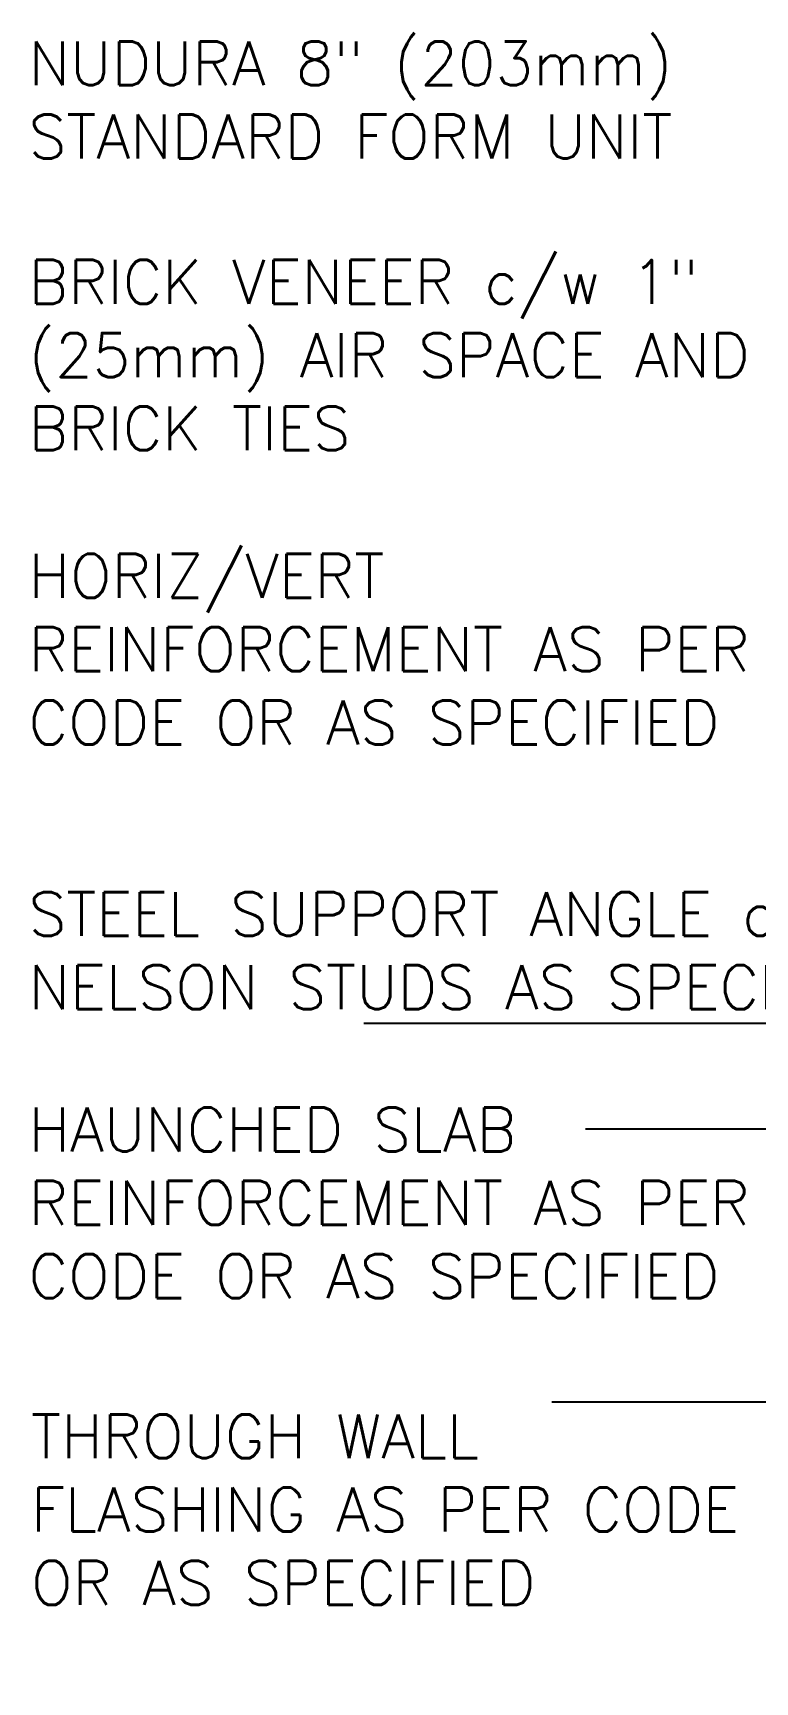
# Model space of a CAD drawing. Header units: inches. Extents: x 144 to 384, y -1 to 57.
# Drawn here: x 146.1 to 158.43, y 27.85 to 56 of the extents above; entities that cross this region are included whole.
import ezdxf

# ---------------------------------------------------------------- set-up
doc = ezdxf.new("R2010")
doc.units = ezdxf.units.IN
doc.header["$LTSCALE"] = 0.5
doc.header["$MEASUREMENT"] = 0
doc.layers.add('TEXT', color=4, linetype='Continuous')
doc.styles.add('DIM', font='romans.shx', dxfattribs={"width": 0.7})
doc.styles.add('ROMANS', font='romans.shx', dxfattribs={"height": 1.125})
doc.dimstyles.new('ext_12', dxfattribs={"dimscale": 12, "dimtxt": 0.09375, "dimasz": 0.09375, "dimexe": 0.09375, "dimexo": 0.0625, "dimgap": 0.0625, "dimtad": 1, "dimdec": 1, "dimzin": 3, "dimdsep": 46, "dimlunit": 4, "dimtxsty": 'DIM', "dimcen": 0.09, "dimdle": 0.09375, "dimclrt": 4, "dimadec": 0, "dimazin": 0, "dimtfac": 1, "dimtdec": 1, "dimtmove": 2, "dimatfit": 3, "dimfxl": 1, "dimfrac": 2, "dimtolj": 1, "dimtzin": 0, "dimarcsym": 0})

msp = doc.modelspace()

# ---------------------------------------------------------------- linework, layer by layer
at = {"layer": 'TEXT'}
msp.add_lwpolyline([(175.974, 46.626, 0, 0.36, 0), (174.894, 46.626, 0, 0, 0), (153.273, 46.626, 0, 0, 0)], format="xyseb", dxfattribs=at)

# ---------------------------------------------------------------- texts
at = {"layer": 'TEXT', "char_height": 0.75, "attachment_point": 4, "style": 'ROMANS'}
for s, insert, width in [('NUDURA 8" (203mm) STANDARD FORM UNIT', (146.026, 54.853), 16.37365), ('BRICK VENEER c/w 1" (25mm) AIR SPACE AND BRICK TIES', (146.026, 50.499), 16.37365), ('HORIZ/VERT  REINFORCEMENT AS PER CODE OR AS SPECIFIED', (146.026, 45.48), 16.37365), ('STEEL SUPPORT ANGLE c/w NELSON STUDS AS SPECIFIED', (146.026, 40.336), 16.37365), ('HAUNCHED SLAB REINFORCEMENT AS PER CODE OR AS SPECIFIED', (146.026, 36.032), 16.37365), ('THROUGH WALL FLASHING AS PER CODE OR AS SPECIFIED', (146.067, 30.797), 13.10039)]:
    msp.add_mtext(s, dxfattribs=dict(at, insert=insert, width=width))

# ---------------------------------------------------------------- leaders
at = {"layer": 'TEXT'}
for points, override in [([(169.139, 32.442), (162.954, 39.095), (151.749, 39.095)], {"dimgap": 0.0625, "dimtad": 0}), ([(169.592, 26.165), (159.922, 37.29), (155.532, 37.29)], {"dimgap": 0.0625, "dimtad": 0}), ([(164.779, 28.85), (158.704, 32.631), (154.958, 32.631)], {"dimtad": 0})]:
    msp.add_leader(points, dimstyle='ext_12', override=override, dxfattribs=at)

doc.saveas('drawing.dxf')
